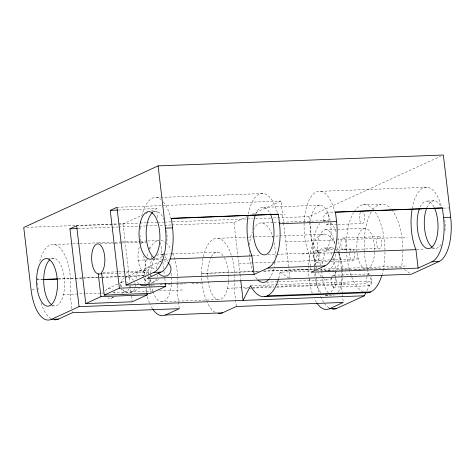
<?xml version="1.0" encoding="UTF-8"?>
<svg xmlns="http://www.w3.org/2000/svg" width="475" height="475" viewBox="0 0 475 475"><rect width="100%" height="100%" fill="white"/><g stroke="black" fill="none" stroke-linecap="round" stroke-linejoin="round"><path stroke-width="0.36" stroke-dasharray="2.38 1.78" d="M366.908 290.682L371.782 281.111A44.044 19.261 87.8 0 1 367.769 271.082M118.59 224.176L123.001 224.004L141.817 215.383M145.849 213.536L147.862 212.61M151.222 211.072L156.596 208.608L157.801 218.88M171.885 224.966L233.943 222.603L246.709 216.748M252.088 214.284L280.974 201.044L288.836 267.971M148.978 273.855A7.932 7.024 65.4 0 0 140.529 270.536L125.382 277.477A7.932 7.024 65.4 0 1 133.433 280.238M147.244 267.461L161.144 261.09M107.89 288.539L123.037 281.598M111.435 298.217L114.071 297.012M121.974 293.39L126.582 291.276M130.839 292.368L139.401 288.444M152.701 282.346L159.98 279.009M273.428 217.96L308.988 216.606L440.669 156.245M206.512 300.687A37.691 16.488 87.8 0 1 202.208 283.195L201.079 273.63L201.626 273.38L259.166 271.183M263.785 271.237L308.59 269.301A37.691 16.488 87.8 0 1 308.655 265.81M316.558 250.313L315.881 250.408A5.949 2.601 87.8 0 0 314.046 257.402A5.949 2.601 87.8 0 0 317.253 262.081L317.882 261.582A5.949 2.601 87.8 0 0 319.087 255.093A5.949 2.601 87.8 0 0 316.558 250.313L335.475 249.589M343.449 249.862L344.126 249.761A5.949 2.601 87.8 0 0 345.96 242.773A5.949 2.601 87.8 0 0 342.754 238.094L342.125 238.592A5.949 2.601 87.8 0 0 340.919 245.082A5.949 2.601 87.8 0 0 343.449 249.862L379.78 248.401A5.949 2.601 87.8 0 0 381.615 241.413A5.949 2.601 87.8 0 0 378.409 236.734L377.779 237.233A5.949 2.601 87.8 0 0 376.574 243.723A5.949 2.601 87.8 0 0 379.103 248.502M354.059 250.972A5.949 2.601 87.8 0 0 352.213 248.953L351.536 249.054A5.949 2.601 87.8 0 0 349.956 251.578M156.542 197.576L263.506 193.497M320.554 191.324L427.518 187.251M116.963 207.296L280.974 201.044M118.334 210.063L156.596 208.608M152.285 211.583L156.566 211.422M263.53 207.349L320.577 205.176M427.542 201.097L434.673 200.824M363.06 204.802L380.891 204.125M280.001 214.373L284.988 214.183M443.3 208.151L449.006 207.937M326.337 213.032L334.341 212.729M26.713 227.359L75.614 225.5M76.35 225.471L117.842 223.891M118.584 223.862L139.329 223.072M140.066 223.042L145.997 222.817M146.733 222.787L157.106 222.395M157.848 222.365L163.774 222.14M164.516 222.11L246.757 218.975M247.499 218.951L252.682 218.749M255.645 218.637L270.465 218.072M76.653 225.773L117.853 224.2M78.06 228.54L111.304 227.276M112.047 227.246L117.954 227.02M118.697 226.991L138.641 226.231M139.383 226.207L145.291 225.981M146.027 225.952L157.112 225.53M160.069 225.417L163.762 225.275M164.498 225.251L171.148 224.996M262.206 222.995L273.273 222.573M274.01 222.543L326.39 220.548M326.355 224.901L337.274 224.485M337.998 224.455L362.009 223.541M325.233 229.841L364.456 228.35M54.085 244.542L71.79 243.865M72.527 243.835L79.165 243.586M79.907 243.556L97.607 242.879M98.349 242.85L121.214 241.983M121.95 241.953L139.656 241.276M140.392 241.252L147.036 240.997M147.773 240.967L158.834 240.546M218.096 238.29L247.606 237.167M248.342 237.138L254.244 236.912M254.98 236.882L325.06 234.217M100.427 243.8L114.41 243.265M115.14 243.236L121.766 242.986M122.502 242.957L140.161 242.286M140.891 242.256L144.572 242.113M343.431 237.993L379.086 236.633M285.772 241.888L335.297 240M336.039 239.976L406.998 237.268M47.69 258.632L54.108 258.388M161.072 254.309L170.703 253.947M171.445 253.917L218.12 252.136M325.084 248.063L332.215 247.79M336.205 249.559L352.213 248.953M153.793 259.012L156.643 258.905M268.054 254.659L276.207 254.345M276.949 254.321L320.661 252.652M431.9 248.413L434.756 248.306M137.827 260.247L147.909 259.861M152.333 259.694L163.4 259.273M164.136 259.243L168.566 259.077M252.635 255.871L259.053 255.627M301.839 253.994L333.313 252.795M416.646 249.624L423.065 249.375M238.747 263.447L272.745 262.152M273.487 262.123L330.404 259.956M331.14 259.926L359.973 258.827M316.576 262.182L330.404 261.654M331.128 261.624L352.23 260.822M103.045 272.383L117.764 271.819M118.495 271.795L147.927 270.673A15.075 6.597 87.8 0 0 151.204 258.804M102.683 273.784L118.138 273.196M118.875 273.167L123.286 273M126.231 272.887L144.626 272.187L145.914 283.159M42.774 279.431L37.614 279.627A37.691 16.488 87.8 0 1 37.656 276.836M58.271 278.843L74.498 278.219M75.234 278.196L81.872 277.94M82.614 277.911L101.056 277.21M101.793 277.18L123.922 276.337M124.658 276.313L144.578 275.553A37.691 16.488 87.8 0 1 146.294 259.012M150.284 275.334L151.709 275.28M263.589 271.017L315.008 269.058M37.068 279.876L42.97 279.65M58.461 279.062L74.694 278.445M75.43 278.415L101.246 277.43M101.982 277.406L116.737 276.842M117.479 276.812L144.032 275.803M201.079 273.63L254.196 271.605M254.933 271.575L257.883 271.462M285.819 270.56L315.388 269.438M319.823 269.266L407.051 265.941M278.659 278.504A44.044 19.261 87.8 0 0 280.137 272.175L311.155 270.993M316.326 270.792L401.363 267.556A44.044 19.261 87.8 0 0 402.806 250.966M327.643 270.602L333.563 270.376M339.483 270.15L349.101 269.782M355.021 269.557L364.64 269.194M333.646 275.268L369.307 273.915M31.772 289.685L36.053 289.524M148.123 285.255L154.791 285M159.974 284.804L170.347 284.406M176.273 284.181L185.903 283.812M191.835 283.587L201.465 283.219M308.043 269.551L309.172 279.116L310.597 279.062M266.736 282.174L277.798 281.752M278.54 281.723L326.485 279.9M250.557 285.73L275.666 284.774M276.402 284.745L371.782 281.111M63.009 294.542L84.894 293.71M85.631 293.681L101.122 293.087M101.858 293.063L106.287 292.891M112.925 292.642L152.76 291.122M159.398 290.866L184.235 289.922M227.02 288.295L242.268 287.713M243.004 287.684L248.906 287.458M252.593 287.316L273.986 286.502M276.937 286.389L348.246 283.676M244.779 288.378L248.478 288.236M249.215 288.212L251.435 288.123M252.172 288.099L273.612 287.28M276.569 287.167L366.005 283.759M333.67 287.137L369.324 285.784M51.336 305.977L54.192 305.864M161.156 301.791L218.203 299.618M325.167 295.545L332.298 295.272A23.803 10.414 87.8 0 0 334.335 295.123M404.296 269.515L409.581 273.048M280.137 272.175L290.112 278.843L288.925 268.696M324.093 221.593L323.825 220.121A5.949 2.601 87.8 0 1 325.66 213.132A5.949 2.601 87.8 0 1 328.866 217.811L328.961 219.361A5.949 2.601 87.8 0 1 328.872 220.887M342.285 293.894L341.115 283.943A37.691 16.488 87.8 0 0 341.632 272.199M342.368 294.607L343.288 302.421M308.988 216.606L309.593 221.73M309.676 222.466L315.18 269.325M315.614 272.988L316.303 278.843A37.691 16.488 87.8 0 0 319.176 292.428M310.472 266.517L308.97 253.727A37.691 16.488 87.8 0 1 310.359 197.796A37.691 16.488 87.8 0 1 334.727 211.559M310.555 267.229L311.143 272.199M233.943 222.603L239.934 273.588M240.023 274.312L240.617 279.389M236.318 306.5L234.151 288.022A37.691 16.488 87.8 0 0 234.668 276.278M179.271 308.673L177.104 290.195A37.691 16.488 87.8 0 0 177.626 282.643M160.562 242.369L162.456 258.513M162.889 262.182L163.839 270.257M163.922 270.993L164.439 275.399M164.783 278.332L165.306 282.738M147.927 270.673L148.443 275.061M148.527 275.791L148.788 277.988M148.871 278.718L149.56 284.567M149.643 285.303L149.904 287.494M149.987 288.224L150.593 293.348M146.627 274.188L144.958 259.973A37.691 16.488 87.8 0 1 143.527 256.061M146.514 288.277L147.03 292.665M144.293 278.006L144.899 283.159M123.001 224.004L129.812 281.99M130.245 285.659L131.106 292.998M131.45 295.931L132.056 301.067M71.808 308.483L70.14 294.268A37.691 16.488 87.8 0 0 60.111 248.027A37.691 16.488 87.8 0 0 39.478 262.438M72.141 311.327L72.307 312.746M37.412 282.821L37.673 285.03M38.018 287.969L38.19 289.441M316.546 302.551A37.691 16.488 87.8 0 1 314.432 298.757M312.271 293.384A37.691 16.488 87.8 0 1 309.172 279.116M308.685 265.115A37.691 16.488 87.8 0 1 318.796 236.075A37.691 16.488 87.8 0 1 335.487 244.168M336.775 246.994A37.691 16.488 87.8 0 1 338.841 253.009M339.043 253.721A37.691 16.488 87.8 0 1 341.614 271.498M215.145 312.342A37.691 16.488 87.8 0 1 206.821 301.417M201.626 273.38A37.691 16.488 87.8 0 1 203.199 257.498M203.342 256.838A37.691 16.488 87.8 0 1 231.877 257.082M232.079 257.8A37.691 16.488 87.8 0 1 234.644 275.571M329.24 307.996A37.691 16.488 87.8 0 1 324.045 302.836M323.677 302.278A37.691 16.488 87.8 0 1 320.108 295.088M328.296 292.861A23.803 10.414 87.8 0 1 321.83 271.326M321.812 269.954A23.803 10.414 87.8 0 1 321.83 268.583M322.157 263.863A23.803 10.414 87.8 0 1 334.258 248.556M336.217 250.2A23.803 10.414 87.8 0 1 337.446 251.762M338.426 253.365A23.803 10.414 87.8 0 1 342.546 277.216M342.493 277.887A23.803 10.414 87.8 0 1 338.277 291.887M327.869 295.141A23.803 10.414 87.8 0 1 323.802 295.135M320.744 292.647A23.803 10.414 87.8 0 1 315.436 279.098M315.05 276.42A23.803 10.414 87.8 0 1 314.759 272.988M314.688 269.539A23.803 10.414 87.8 0 1 314.836 266.119M314.889 265.448A23.803 10.414 87.8 0 1 331.912 254.843M333.171 257.961A23.803 10.414 87.8 0 1 335.528 271.314M335.552 272.003A23.803 10.414 87.8 0 1 335.415 277.483M335.362 278.154A23.803 10.414 87.8 0 1 330.766 292.677M228.398 282.233A23.803 10.414 87.8 0 1 213.239 296.02A23.803 10.414 87.8 0 1 210.746 257.973M211.417 256.678A23.803 10.414 87.8 0 1 223.351 256.108M224.331 257.711A23.803 10.414 87.8 0 1 228.487 273.998M228.528 274.692A23.803 10.414 87.8 0 1 228.451 281.562M152.528 308.798A37.691 16.488 87.8 0 1 150.094 304.303M149.465 302.866A37.691 16.488 87.8 0 1 147.197 296.133M146.347 292.618A37.691 16.488 87.8 0 1 145.558 288.307M146.959 256.358A37.691 16.488 87.8 0 1 148.325 252.189M149.714 249.001A37.691 16.488 87.8 0 1 158.893 240.457M161.049 240.463A37.691 16.488 87.8 0 1 165.33 242.393M165.846 242.802A37.691 16.488 87.8 0 1 171.131 249.755M172.763 253.24A37.691 16.488 87.8 0 1 177.537 276.331M177.573 277.038A37.691 16.488 87.8 0 1 177.638 281.942M171.35 284.406A23.803 10.414 87.8 0 1 163.655 301.477A23.803 10.414 87.8 0 1 153.069 291.893M152.855 291.252A23.803 10.414 87.8 0 1 151.667 286.657M151.543 286.009A23.803 10.414 87.8 0 1 150.747 279.241M150.67 275.791A23.803 10.414 87.8 0 1 150.735 273.731M150.777 273.048A23.803 10.414 87.8 0 1 154.725 258.257M156.827 255.722A23.803 10.414 87.8 0 1 163.78 255.532M165.074 256.726A23.803 10.414 87.8 0 1 167.895 261.09M171.19 273.434A23.803 10.414 87.8 0 1 171.404 283.735M367.561 270.376A44.044 19.261 87.8 0 1 364.432 252.32M364.337 250.883A44.044 19.261 87.8 0 1 371.337 211.969M372.899 209.623A44.044 19.261 87.8 0 1 390.812 208.59M391.738 209.665A44.044 19.261 87.8 0 1 402.794 249.529M441.103 244.364A23.803 10.414 87.8 0 1 432.713 247.54M426.776 207.878A23.803 10.414 87.8 0 1 441.198 206.993M444.79 219.949A23.803 10.414 87.8 0 1 444.814 232.233M332.001 277.946A29.759 13.015 87.8 0 1 323.107 278.374M321.26 276.628A29.759 13.015 87.8 0 1 318.529 272.561M316.772 268.618A29.759 13.015 87.8 0 1 315.905 266.065M315.703 265.394A29.759 13.015 87.8 0 1 319.865 223.535M323.012 221.047A29.759 13.015 87.8 0 1 329.104 221.611M330.701 222.864A29.759 13.015 87.8 0 1 336.104 231.824M337.867 237.726A29.759 13.015 87.8 0 1 339.488 251.495M339.494 252.195A29.759 13.015 87.8 0 1 336.71 270.18M336.466 270.815A29.759 13.015 87.8 0 1 333.83 275.856M257.082 279.074A29.759 13.015 87.8 0 1 254.695 275.642M253.062 272.258A29.759 13.015 87.8 0 1 249.203 250.693M249.428 245.106A29.759 13.015 87.8 0 1 252.225 232.079M253.341 229.579A29.759 13.015 87.8 0 1 273.363 238.848M274.241 242.796A29.759 13.015 87.8 0 1 275.286 256.743M274.882 262.253A29.759 13.015 87.8 0 1 274.063 267.229M273.588 269.212A29.759 13.015 87.8 0 1 268.832 279.353M335.332 254.226A20.431 8.936 87.8 0 1 323.042 268.529M320.702 264.961A20.431 8.936 87.8 0 1 321.349 232.637A20.431 8.936 87.8 0 1 334.917 244.958M363.209 291.887A44.044 19.261 87.8 0 1 349.535 270.34M349.339 269.622A44.044 19.261 87.8 0 1 346.512 251.566M346.471 250.848A44.044 19.261 87.8 0 1 353.507 212.646M354.243 211.482A44.044 19.261 87.8 0 1 374.365 210.924M375.256 212.153A44.044 19.261 87.8 0 1 383.539 268.233M383.396 268.969A44.044 19.261 87.8 0 1 382.06 274.568M331.39 277.899A5.949 2.601 87.8 0 0 331.045 280.808L331.14 282.358A5.949 2.601 87.8 0 0 334.347 287.043A5.949 2.601 87.8 0 0 336.175 280.048L335.914 278.582A5.949 2.601 87.8 0 0 335.498 277.287M331.805 276.729A5.949 2.601 87.8 0 1 334.958 276.266M367.05 276.539A5.949 2.601 87.8 0 0 366.7 279.454L366.795 281.004A5.949 2.601 87.8 0 0 370.001 285.683A5.949 2.601 87.8 0 0 371.836 278.694L371.569 277.222A5.949 2.601 87.8 0 0 371.153 275.928M367.46 275.369A5.949 2.601 87.8 0 1 370.613 274.906M349.695 252.967A5.949 2.601 87.8 0 0 352.907 260.722L353.537 260.223A5.949 2.601 87.8 0 0 354.582 252.736M328.201 223.44A5.949 2.601 87.8 0 1 325.048 223.909M360.685 212.272A5.949 2.601 87.8 0 0 359.48 218.761L359.747 220.234A5.949 2.601 87.8 0 0 362.686 223.446A5.949 2.601 87.8 0 0 364.616 218.001L364.521 216.452A5.949 2.601 87.8 0 0 362.668 211.981M365.691 269.105A20.431 8.936 87.8 0 1 357.693 238.118A20.431 8.936 87.8 0 1 372.982 238.147A20.431 8.936 87.8 0 1 366.86 269.105M330.523 222.953A23.803 10.414 87.8 0 1 321.415 252.706A23.803 10.414 87.8 0 1 310.323 223.232M310.519 221.243A23.803 10.414 87.8 0 1 320.126 205.129A23.803 10.414 87.8 0 1 330.422 222.282M255.627 214.403A23.803 10.414 87.8 0 1 270.352 214.124M412.217 208.489A37.691 16.488 87.8 0 1 426.176 187.174A37.691 16.488 87.8 0 1 441.691 207.48M420.167 206.934A23.803 10.414 87.8 0 1 434.067 207.26M51.134 318.594A37.691 16.488 87.8 0 1 40.85 302.332M51.407 258.786A23.803 10.414 87.8 0 1 64.588 282.934A23.803 10.414 87.8 0 1 52.149 305.098M164.018 253.062A23.803 10.414 87.8 0 1 154.607 258.139M153.864 211.82A23.803 10.414 87.8 0 1 163.964 219.492M166.683 230.541A23.803 10.414 87.8 0 1 166.844 241.514M140.838 243.948A37.691 16.488 87.8 0 1 140.648 242.476M140.499 241.098A37.691 16.488 87.8 0 1 140.119 235.469M140.137 229.17A37.691 16.488 87.8 0 1 140.244 227.086M141.787 216.125A37.691 16.488 87.8 0 1 160.823 199.5M163.376 201.958A37.691 16.488 87.8 0 1 170.709 217.805M248.33 214.053A37.691 16.488 87.8 0 1 262.152 193.42A37.691 16.488 87.8 0 1 277.483 213.008M156.738 268.803A7.932 7.024 65.4 0 1 162.955 260.751M163.578 260.757A7.932 7.024 65.4 0 1 167.752 262.402M156.607 278.558A7.932 7.024 65.4 0 1 150.26 282.678A7.932 7.024 65.4 0 1 143.587 277.816M143.325 277.18A7.932 7.024 65.4 0 1 146.134 267.965A7.932 7.024 65.4 0 1 155.295 270.222M157.106 274.633A7.932 7.024 65.4 0 1 157.1 276.652M138.86 283.676A7.932 7.024 65.4 0 1 137.536 282.108M136.123 278.255A7.932 7.024 65.4 0 1 140.529 270.536M150.379 279.733A7.932 7.024 65.4 0 1 148.948 283.29M113.365 296.833A5.16 4.566 65.4 0 1 107.861 297.849M105.355 291.003A5.16 4.566 65.4 0 1 112.522 289.679M113.988 291.899A5.16 4.566 65.4 0 1 114.297 293.206M144.626 272.187A15.075 6.597 87.8 0 1 138.641 262.723A15.075 6.597 87.8 0 1 139.442 246.911M141.271 243.627A15.075 6.597 87.8 0 1 146.282 242.885M149.257 247.226A15.075 6.597 87.8 0 1 150.314 250.497M151.151 256.179A15.075 6.597 87.8 0 1 151.21 258.151M129.117 288.812A5.16 4.566 65.4 0 1 121.089 289.121M120.175 286.615A5.16 4.566 65.4 0 1 125.436 281.509M126.611 281.972A5.16 4.566 65.4 0 1 127.668 282.738M129.443 286.259A5.16 4.566 65.4 0 1 129.438 287.577M134.746 288.58A7.932 7.024 65.4 0 1 122.396 289.049M121.463 287.197A7.932 7.024 65.4 0 1 123.755 278.32M134.763 282.649A7.932 7.024 65.4 0 1 135.137 283.979M135.244 284.65A7.932 7.024 65.4 0 1 135.238 286.674"/><path stroke-width="0.71" d="M332.322 309.118A37.691 16.488 87.8 0 0 336.597 308.483L364.313 295.783L365.934 292.594M51.359 319.354L79.07 306.648L69.932 228.849L76.653 225.773L85.791 303.572L100.938 296.626L98.272 273.95A15.075 6.597 87.8 0 1 92.019 252.837A15.075 6.597 87.8 0 1 102.481 248.039A15.075 6.597 87.8 0 1 101.573 272.436L104.239 295.112L119.385 288.171L110.242 210.372L116.963 207.296L126.101 285.089L411.344 274.223L439.054 261.523A37.691 16.488 87.8 0 0 450.668 217.253L443.359 155.01L158.122 165.882L23.75 227.472L31.059 289.714A37.691 16.488 87.8 0 0 51.359 319.354L58.49 319.081L72.307 312.746L179.271 308.673L165.454 315.008A37.691 16.488 87.8 0 1 152.902 309.356M278.403 214.207L171.439 218.286L172.562 227.846A37.691 16.488 87.8 0 1 160.948 272.116L147.125 278.451L254.095 274.378L267.912 268.043A37.691 16.488 87.8 0 0 279.526 223.773L278.403 214.207L170.893 218.536M126.101 285.089L153.817 272.389L160.948 272.116M147.113 293.402L147.286 294.862L132.145 301.803L85.791 303.572M165.389 283.468L165.733 286.407L150.593 293.348L104.239 295.112M335.451 212.034L334.905 212.283L442.415 207.961L443.537 217.526A37.691 16.488 87.8 0 1 431.923 261.79L418.107 268.126L311.143 272.199L324.959 265.869A37.691 16.488 87.8 0 0 336.573 221.599L335.451 212.034L442.415 207.961M218.227 313.464A37.691 16.488 87.8 0 0 222.502 312.835L236.318 306.5L343.288 302.421L329.466 308.756A37.691 16.488 87.8 0 1 316.914 303.103M110.242 210.372L117.604 210.092M69.932 228.849L77.324 228.57M153.817 272.389A37.691 16.488 87.8 0 0 165.431 228.119L172.562 227.846M279.526 223.773L336.573 221.599M443.537 217.526L450.668 217.253M170.038 259.017L251.922 255.9L254.095 274.378M334.05 252.771L415.934 249.648L418.107 268.126M98.272 273.95L101.953 273.814M267.912 268.043L324.959 265.869M431.923 261.79L439.054 261.523M43.516 279.401L57.528 278.867M43.706 279.627L56.988 279.116M119.385 288.171L165.733 286.407M100.938 296.626L147.286 294.862M267.33 295.848L370.732 291.905M264.854 296.59L368.256 292.653M79.07 306.648L364.313 295.783M165.454 315.008L222.502 312.835M329.466 308.756L336.597 308.483M240.789 280.838L243.087 300.402L250.557 285.73A44.044 19.261 87.8 0 0 278.463 279.169M158.122 165.882L165.431 228.119M432.048 247.089A23.803 10.414 87.8 0 1 426.526 208.531M251.922 255.9A37.691 16.488 87.8 0 1 248.087 215.424M415.934 249.648A37.691 16.488 87.8 0 1 412.098 209.178M268.832 279.353A29.759 13.015 87.8 0 1 257.996 280.03M381.864 275.227A44.044 19.261 87.8 0 1 365.732 292.647M270.352 214.124A23.803 10.414 87.8 0 1 271.593 247.558A23.803 10.414 87.8 0 1 256.987 248.461A23.803 10.414 87.8 0 1 255.378 215.05M434.37 207.878A23.803 10.414 87.8 0 1 435.605 241.312A23.803 10.414 87.8 0 1 420.998 242.208A23.803 10.414 87.8 0 1 419.395 208.798M51.484 304.647A23.803 10.414 87.8 0 1 43.742 282.417A23.803 10.414 87.8 0 1 49.863 259.801M58.49 319.081A37.691 16.488 87.8 0 1 54.209 319.717M153.942 257.688A23.803 10.414 87.8 0 1 146.175 234.828A23.803 10.414 87.8 0 1 152.825 212.432M168.269 262.841A7.932 7.024 65.4 0 1 168.934 274.538A7.932 7.024 65.4 0 1 158.151 272.656M148.544 283.765A7.932 7.024 65.4 0 1 140.481 284.858M37.953 269.165A23.803 10.414 87.8 0 0 47.061 306.137A23.803 10.414 87.8 0 0 56.044 271.896A23.803 10.414 87.8 0 0 37.953 269.165M140.41 222.199A23.803 10.414 87.8 0 0 149.512 259.172A23.803 10.414 87.8 0 0 158.502 224.93A23.803 10.414 87.8 0 0 140.41 222.199"/></g></svg>
